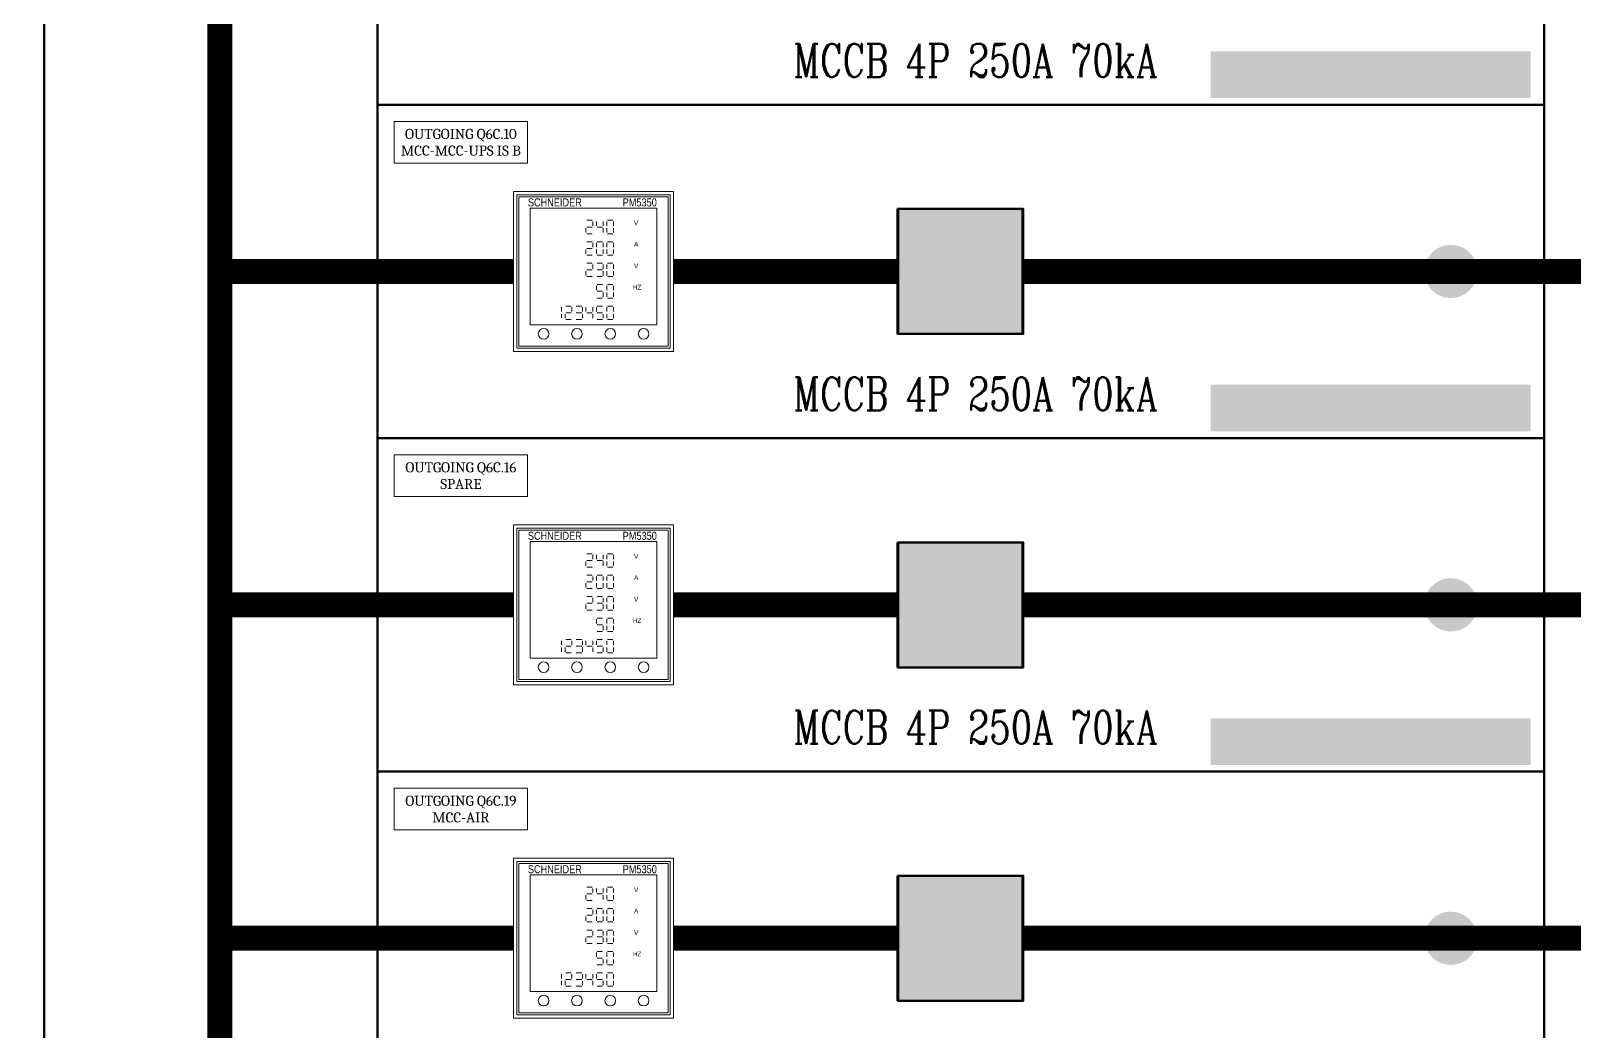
# Model space of a CAD drawing. Header units: millimetres. Extents: x -116965 to 323937, y 291661 to 566926.
# Drawn here: x -42841 to -41915, y 317683 to 318283 of the extents above; entities that cross this region are included whole.
import ezdxf
from ezdxf.enums import TextEntityAlignment as Align

# ---------------------------------------------------------------- set-up
doc = ezdxf.new("R2010")
doc.units = ezdxf.units.MM
doc.layers.get('0').update_dxf_attribs({"lineweight": 18})
doc.layers.add('BASE', color=7, linetype='Continuous', lineweight=15)
doc.layers.add('hw_Text', color=7, linetype='Continuous', lineweight=13)
doc.layers.add('C00-00-00', color=7, linetype='Continuous')
doc.layers.add('C32-AD-3C', color=7, linetype='Continuous', true_color=0x32ad3c)
doc.layers.add('C49-50-57', color=7, linetype='Continuous', true_color=0x495057)
doc.styles.add('hw_Block', font='complex.shx', dxfattribs={"width": 0.75})
doc.styles.add('hw_Block.', font='Cambria.ttf')
doc.styles.add('VnArial', font='')
doc.styles.get('VnArial').set_extended_font_data('.VnArial NarrowH')

# ---------------------------------------------------------------- blocks, each defined once
blk = doc.blocks.new('1232')
at = {"color": 7, "linetype": 'Continuous', "lineweight": 13}
for p, q in [((43.84, 78.67), (47.07, 78.67)), ((43.84, 74.65), (47.07, 74.65)), ((47.48, 77.94), (47.48, 75.37)), ((49.66, 77.94), (49.66, 75.37)), ((50.08, 74.65), (53.3, 74.65)), ((53.72, 77.94), (53.72, 75.37)), ((55.9, 77.94), (55.9, 75.37)), ((56.31, 78.67), (59.54, 78.67)), ((59.95, 77.94), (59.95, 75.37)), ((43.43, 71.35), (43.43, 73.92)), ((43.84, 70.62), (47.07, 70.62)), ((43.84, 65.82), (47.07, 65.82)), ((47.48, 65.09), (47.48, 62.52)), ((49.66, 65.09), (49.66, 62.52)), ((50.08, 65.82), (53.3, 65.82)), ((53.72, 71.35), (53.72, 73.92)), ((53.72, 65.09), (53.72, 62.52)), ((55.9, 71.35), (55.9, 73.92)), ((55.9, 65.09), (55.9, 62.52)), ((56.31, 70.62), (59.54, 70.62)), ((56.31, 65.82), (59.54, 65.82)), ((59.95, 71.35), (59.95, 73.92)), ((59.95, 65.09), (59.95, 62.52)), ((43.43, 58.49), (43.43, 61.06)), ((43.84, 61.79), (47.07, 61.79)), ((43.84, 57.77), (47.07, 57.77)), ((49.66, 58.49), (49.66, 61.06)), ((50.08, 57.77), (53.3, 57.77)), ((53.72, 58.49), (53.72, 61.06)), ((55.9, 58.49), (55.9, 61.06)), ((56.31, 57.77), (59.54, 57.77)), ((59.95, 58.49), (59.95, 61.06)), ((43.43, 45.64), (43.43, 48.21)), ((43.84, 52.96), (47.07, 52.96)), ((43.84, 48.94), (47.07, 48.94)), ((47.48, 52.23), (47.48, 49.66)), ((50.08, 52.96), (53.3, 52.96)), ((50.08, 48.94), (53.3, 48.94)), ((53.72, 52.23), (53.72, 49.66)), ((53.72, 45.64), (53.72, 48.21)), ((55.9, 52.23), (55.9, 49.66)), ((55.9, 45.64), (55.9, 48.21)), ((56.31, 52.96), (59.54, 52.96)), ((59.95, 52.23), (59.95, 49.66)), ((59.95, 45.64), (59.95, 48.21)), ((43.84, 44.91), (47.07, 44.91)), ((49.66, 39.38), (49.66, 36.81)), ((50.08, 44.91), (53.3, 44.91)), ((50.08, 40.1), (53.3, 40.1)), ((55.9, 39.38), (55.9, 36.81)), ((56.31, 44.91), (59.54, 44.91)), ((56.31, 40.1), (59.54, 40.1)), ((59.95, 39.38), (59.95, 36.81)), ((50.08, 36.08), (53.3, 36.08)), ((50.08, 32.06), (53.3, 32.06)), ((53.72, 32.78), (53.72, 35.35)), ((55.9, 32.78), (55.9, 35.35)), ((56.31, 32.06), (59.54, 32.06)), ((59.95, 32.78), (59.95, 35.35)), ((28.79, 26.5), (28.79, 23.93)), ((28.79, 19.91), (28.79, 22.47)), ((30.97, 19.91), (30.97, 22.47)), ((31.38, 27.23), (34.61, 27.23)), ((31.38, 23.2), (34.61, 23.2)), ((31.38, 19.18), (34.61, 19.18)), ((35.02, 26.5), (35.02, 23.93)), ((37.61, 27.23), (40.84, 27.23)), ((37.61, 23.2), (40.84, 23.2)), ((37.61, 19.18), (40.84, 19.18)), ((41.25, 26.5), (41.25, 23.93)), ((41.25, 19.91), (41.25, 22.47)), ((43.43, 26.5), (43.43, 23.93)), ((43.84, 23.2), (47.07, 23.2)), ((47.48, 26.5), (47.48, 23.93)), ((47.48, 19.91), (47.48, 22.47)), ((49.66, 26.5), (49.66, 23.93)), ((50.08, 27.23), (53.3, 27.23)), ((50.08, 23.2), (53.3, 23.2)), ((50.08, 19.18), (53.3, 19.18)), ((53.72, 19.91), (53.72, 22.47)), ((55.9, 26.5), (55.9, 23.93)), ((55.9, 19.91), (55.9, 22.47)), ((56.31, 27.23), (59.54, 27.23)), ((56.31, 19.18), (59.54, 19.18)), ((59.95, 26.5), (59.95, 23.93)), ((59.95, 19.91), (59.95, 22.47))]:
    blk.add_line(p, q, dxfattribs=at)
at = {"layer": 'BASE', "lineweight": 13}
for points in [[(96, 0), (0, 0), (0, 96), (96, 96)], [(3.2, 3.2), (92.8, 3.2), (92.8, 92.8), (3.2, 92.8)], [(10, 16.06), (86, 16.06), (86, 86), (10, 86)]]:
    blk.add_lwpolyline(points, close=True, dxfattribs=at)
at = {"layer": 'BASE', "color": 3, "lineweight": 13}
blk.add_lwpolyline([(2, 2), (94, 2), (94, 94), (2, 94)], close=True, dxfattribs=at)
at = {"layer": 'BASE', "lineweight": 13}
for centre in [(18, 10.61), (38, 10.61), (58, 10.61), (78, 10.61)]:
    blk.add_circle(centre, 3.2, dxfattribs=at)
at = {"layer": 'hw_Text', "lineweight": 13, "style": 'VnArial'}
for s, height, p in [('Schneider', 4.8, (24.76, 89.41)), ('V', 2.88, (73.53, 77.14)), ('A', 2.88, (73.53, 64.28)), ('V', 2.88, (73.53, 51.43)), ('Hz', 2.88, (74.05, 38.57))]:
    blk.add_text(s, height=height, rotation=360, dxfattribs=at).set_placement(p, align=Align.MIDDLE_CENTER)
at = {"layer": 'hw_Text', "color": 1, "lineweight": 13, "style": 'VnArial'}
blk.add_text('PM5350', height=4.8, rotation=360, dxfattribs=at).set_placement((75.69, 89.41), align=Align.MIDDLE_CENTER)
blk = doc.blocks.new('Load Outgoingx')
at = {"color": 0, "lineweight": 5, "ltscale": 0.7}
blk.add_lwpolyline([(10, -10), (10, -35), (90, -35), (90, -10)], close=True, dxfattribs=at)
at = {"color": 0, "lineweight": 5, "style": 'hw_Block.'}
for tag, p in [('LINE1', (50, -17.5)), ('LINE2', (50, -27.5))]:
    blk.add_attdef(tag, text='', height=6, dxfattribs=at).set_placement(p, align=Align.MIDDLE_CENTER)

msp = doc.modelspace()

# ---------------------------------------------------------------- hatches: boundary and pattern name
at = {"layer": 'C00-00-00'}
h = msp.add_hatch(color=256, dxfattribs=at)
h.dxf.hatch_style = 2
h.paths.add_polyline_path([(-42132.721032, 318270.508327), (-41940.747832, 318270.508327), (-41940.747832, 318242.512233), (-42132.721032, 318242.512233)])
h = msp.add_hatch(color=256, dxfattribs=at)
edge = h.paths.add_edge_path()
edge.add_arc((-42283.182998, 318138.526752), 27.496163, 0, 360)
h = msp.add_hatch(color=256, dxfattribs=at)
edge = h.paths.add_edge_path()
edge.add_arc((-42283.182998, 318138.52675), 27.496163, 0, 360)
h = msp.add_hatch(color=256, dxfattribs=at)
edge = h.paths.add_edge_path()
edge.add_arc((-42283.182998, 318138.52675), 27.496163, 0, 360)
h = msp.add_hatch(color=256, dxfattribs=at)
edge = h.paths.add_edge_path()
edge.add_arc((-41988.741132, 318138.526752), 15.997765, 0, 360)
h = msp.add_hatch(color=256, dxfattribs=at)
h.dxf.hatch_style = 2
h.paths.add_polyline_path([(-42315.678461, 318146.025703), (-42250.687536, 318146.025703), (-42250.687536, 318131.027797), (-42315.678461, 318131.027797)])
h = msp.add_hatch(color=256, dxfattribs=at)
h.dxf.hatch_style = 2
h.paths.add_polyline_path([(-42132.721032, 318070.536242), (-41940.747832, 318070.536242), (-41940.747832, 318042.540152), (-42132.721032, 318042.540152)])
h = msp.add_hatch(color=256, dxfattribs=at)
edge = h.paths.add_edge_path()
edge.add_arc((-42283.182998, 317938.554667), 27.496163, 0, 360)
h = msp.add_hatch(color=256, dxfattribs=at)
edge = h.paths.add_edge_path()
edge.add_arc((-42283.182998, 317938.554667), 27.496163, 0, 360)
h = msp.add_hatch(color=256, dxfattribs=at)
edge = h.paths.add_edge_path()
edge.add_arc((-42283.182998, 317938.554667), 27.496163, 0, 360)
h = msp.add_hatch(color=256, dxfattribs=at)
edge = h.paths.add_edge_path()
edge.add_arc((-41988.741132, 317938.554667), 15.997765, 0, 360)
h = msp.add_hatch(color=256, dxfattribs=at)
h.dxf.hatch_style = 2
h.paths.add_polyline_path([(-42315.678461, 317946.05362), (-42250.687536, 317946.05362), (-42250.687536, 317931.055714), (-42315.678461, 317931.055714)])
h = msp.add_hatch(color=256, dxfattribs=at)
h.dxf.hatch_style = 2
h.paths.add_polyline_path([(-42132.721032, 317870.564158), (-41940.747832, 317870.564158), (-41940.747832, 317842.568067), (-42132.721032, 317842.568067)])
h = msp.add_hatch(color=256, dxfattribs=at)
edge = h.paths.add_edge_path()
edge.add_arc((-42283.182998, 317738.582585), 27.496163, 0, 360)
h = msp.add_hatch(color=256, dxfattribs=at)
edge = h.paths.add_edge_path()
edge.add_arc((-42283.182998, 317738.582585), 27.496163, 0, 360)
h = msp.add_hatch(color=256, dxfattribs=at)
edge = h.paths.add_edge_path()
edge.add_arc((-42283.182998, 317738.582583), 27.496163, 0, 360)
h = msp.add_hatch(color=256, dxfattribs=at)
edge = h.paths.add_edge_path()
edge.add_arc((-41988.741132, 317738.582583), 15.997765, 0, 360)
h = msp.add_hatch(color=256, dxfattribs=at)
h.dxf.hatch_style = 2
h.paths.add_polyline_path([(-42315.678461, 317746.081538), (-42250.687536, 317746.081538), (-42250.687536, 317731.083631), (-42315.678461, 317731.083631)])
at = {"layer": 'C32-AD-3C'}
h = msp.add_hatch(color=256, dxfattribs=at)
h.dxf.hatch_style = 2
h.paths.add_polyline_path([(-42305.679858, 318126.028495), (-42290.681952, 318126.028495), (-42290.681952, 318101.031986), (-42305.679858, 318101.031986)])
h = msp.add_hatch(color=256, dxfattribs=at)
h.dxf.hatch_style = 2
h.paths.add_polyline_path([(-42305.679858, 318126.028494), (-42290.681952, 318126.028494), (-42290.681952, 318101.031984), (-42305.679858, 318101.031984)])
h = msp.add_hatch(color=256, dxfattribs=at)
h.dxf.hatch_style = 2
h.paths.add_polyline_path([(-42305.679858, 318126.028494), (-42290.681952, 318126.028494), (-42290.681952, 318101.031984), (-42305.679858, 318101.031984)])
h = msp.add_hatch(color=256, dxfattribs=at)
h.dxf.hatch_style = 2
h.paths.add_polyline_path([(-42305.679858, 317926.056411), (-42290.681952, 317926.056411), (-42290.681952, 317901.059902), (-42305.679858, 317901.059902)])
h = msp.add_hatch(color=256, dxfattribs=at)
h.dxf.hatch_style = 2
h.paths.add_polyline_path([(-42305.679858, 317926.056411), (-42290.681952, 317926.056411), (-42290.681952, 317901.059902), (-42305.679858, 317901.059902)])
h = msp.add_hatch(color=256, dxfattribs=at)
h.dxf.hatch_style = 2
h.paths.add_polyline_path([(-42305.679858, 317926.056411), (-42290.681952, 317926.056411), (-42290.681952, 317901.059902), (-42305.679858, 317901.059902)])
h = msp.add_hatch(color=256, dxfattribs=at)
h.dxf.hatch_style = 2
h.paths.add_polyline_path([(-42305.679858, 317726.08433), (-42290.681952, 317726.08433), (-42290.681952, 317701.087817), (-42305.679858, 317701.087817)])
h = msp.add_hatch(color=256, dxfattribs=at)
h.dxf.hatch_style = 2
h.paths.add_polyline_path([(-42305.679858, 317726.084328), (-42290.681952, 317726.084328), (-42290.681952, 317701.087819), (-42305.679858, 317701.087819)])
h = msp.add_hatch(color=256, dxfattribs=at)
h.dxf.hatch_style = 2
h.paths.add_polyline_path([(-42305.679858, 317726.084328), (-42290.681952, 317726.084328), (-42290.681952, 317701.087819), (-42305.679858, 317701.087819)])
at = {"layer": 'C49-50-57'}
h = msp.add_hatch(color=256, dxfattribs=at)
h.dxf.hatch_style = 2
h.paths.add_polyline_path([(-42320.677764, 318176.021518), (-42245.688233, 318176.021518), (-42245.688233, 318101.031986), (-42320.677764, 318101.031986)])
h = msp.add_hatch(color=256, dxfattribs=at)
h.dxf.hatch_style = 2
h.paths.add_polyline_path([(-42320.677764, 318176.021516), (-42245.688233, 318176.021516), (-42245.688233, 318101.031984), (-42320.677764, 318101.031984)])
h = msp.add_hatch(color=256, dxfattribs=at)
h.dxf.hatch_style = 2
h.paths.add_polyline_path([(-42320.677764, 318176.021516), (-42245.688233, 318176.021516), (-42245.688233, 318101.031984), (-42320.677764, 318101.031984)])
h = msp.add_hatch(color=256, dxfattribs=at)
h.dxf.hatch_style = 2
h.paths.add_polyline_path([(-42320.677764, 317976.049433), (-42245.688233, 317976.049433), (-42245.688233, 317901.059902), (-42320.677764, 317901.059902)])
h = msp.add_hatch(color=256, dxfattribs=at)
h.dxf.hatch_style = 2
h.paths.add_polyline_path([(-42320.677764, 317976.049433), (-42245.688233, 317976.049433), (-42245.688233, 317901.059902), (-42320.677764, 317901.059902)])
h = msp.add_hatch(color=256, dxfattribs=at)
h.dxf.hatch_style = 2
h.paths.add_polyline_path([(-42320.677764, 317976.049433), (-42245.688233, 317976.049433), (-42245.688233, 317901.059902), (-42320.677764, 317901.059902)])
h = msp.add_hatch(color=256, dxfattribs=at)
h.dxf.hatch_style = 2
h.paths.add_polyline_path([(-42320.677764, 317776.07735), (-42245.688233, 317776.07735), (-42245.688233, 317701.087819), (-42320.677764, 317701.087819)])
h = msp.add_hatch(color=256, dxfattribs=at)
h.dxf.hatch_style = 2
h.paths.add_polyline_path([(-42320.677764, 317776.07735), (-42245.688233, 317776.07735), (-42245.688233, 317701.087819), (-42320.677764, 317701.087819)])
h = msp.add_hatch(color=256, dxfattribs=at)
h.dxf.hatch_style = 2
h.paths.add_polyline_path([(-42320.677764, 317776.077348), (-42245.688233, 317776.077348), (-42245.688233, 317701.087817), (-42320.677764, 317701.087817)])

# ---------------------------------------------------------------- linework, layer by layer
at = {"color": 1, "lineweight": -3, "ltscale": 5, "const_width": 15}
for points in [[(-42727.290569, 316738.722167), (-42727.290569, 318638.456958)], [(-42551.012688, 318138.52675), (-42727.290569, 318138.52675)], [(-42320.677764, 318138.52675), (-42455.012688, 318138.52675)], [(-42245.688233, 318138.52675), (-41879.785245, 318138.52675)], [(-42551.012688, 317938.554667), (-42727.290569, 317938.554667)], [(-42320.677764, 317938.554667), (-42455.012688, 317938.554667)], [(-42245.688233, 317938.554665), (-41879.785245, 317938.554665)], [(-42551.012688, 317738.582585), (-42727.290569, 317738.582585)], [(-42320.677764, 317738.582585), (-42455.012688, 317738.582585)], [(-42245.688233, 317738.582585), (-41879.785245, 317738.582585)]]:
    msp.add_lwpolyline(points, dxfattribs=at)
at = {"layer": 'C00-00-00', "lineweight": 211}
msp.add_lwpolyline([(-42632.651242, 318738.443002), (-41932.748952, 318738.443002), (-41932.748952, 316538.750083), (-42632.651242, 316538.750083)], close=True, dxfattribs=at)
at = {"layer": 'C00-00-00', "lineweight": 100}
for points in [[(-43232.567492, 318638.456958), (-42832.623327, 318638.456958), (-42832.623327, 316638.736127), (-43232.567492, 316638.736127)], [(-42832.623327, 318638.456958), (-42632.651242, 318638.456958), (-42632.651242, 316638.736127), (-42832.623327, 316638.736127)], [(-41932.748952, 318638.456958), (-41532.804782, 318638.456958), (-41532.804782, 316638.736127), (-41932.748952, 316638.736127)], [(-42632.651242, 318438.484877), (-41932.748952, 318438.484877), (-41932.748952, 318238.512792), (-42632.651242, 318238.512792)], [(-42632.651242, 318238.512792), (-41932.748952, 318238.512792), (-41932.748952, 318038.540708), (-42632.651242, 318038.540708)], [(-42632.651242, 318038.540708), (-41932.748952, 318038.540708), (-41932.748952, 317838.568627), (-42632.651242, 317838.568627)], [(-42632.651242, 317838.568627), (-41932.748952, 317838.568627), (-41932.748952, 317638.596542), (-42632.651242, 317638.596542)]]:
    msp.add_lwpolyline(points, close=True, dxfattribs=at)
at = {"layer": 'C00-00-00', "lineweight": 50}
for points in [[(-42320.677764, 318176.021518), (-42245.688233, 318176.021518), (-42245.688233, 318101.031986), (-42320.677764, 318101.031986)], [(-42320.677764, 318176.021516), (-42245.688233, 318176.021516), (-42245.688233, 318101.031984), (-42320.677764, 318101.031984)], [(-42320.194862, 318176.021516), (-42245.205331, 318176.021516), (-42245.205331, 318101.031984), (-42320.194862, 318101.031984)], [(-42320.677764, 317976.049433), (-42245.688233, 317976.049433), (-42245.688233, 317901.059902), (-42320.677764, 317901.059902)], [(-42320.677764, 317976.049433), (-42245.688233, 317976.049433), (-42245.688233, 317901.059902), (-42320.677764, 317901.059902)], [(-42320.194862, 317976.049433), (-42245.205331, 317976.049433), (-42245.205331, 317901.059902), (-42320.194862, 317901.059902)], [(-42320.677764, 317776.07735), (-42245.688233, 317776.07735), (-42245.688233, 317701.087819), (-42320.677764, 317701.087819)], [(-42320.677764, 317776.077348), (-42245.688233, 317776.077348), (-42245.688233, 317701.087817), (-42320.677764, 317701.087817)], [(-42320.194862, 317776.07735), (-42245.205331, 317776.07735), (-42245.205331, 317701.087819), (-42320.194862, 317701.087819)]]:
    msp.add_lwpolyline(points, close=True, dxfattribs=at)

# ---------------------------------------------------------------- block references
at = {"lineweight": -3}
for p, values in [((-42632.651242, 318238.512792), {'LINE2': 'MCC-MCC-UPS IS B', 'LINE1': 'OUTGOING Q6C.10'}), ((-42632.651242, 318038.540711), {'LINE2': 'SPARE', 'LINE1': 'OUTGOING Q6C.16'}), ((-42632.651242, 317838.568627), {'LINE2': 'MCC-AIR', 'LINE1': 'OUTGOING Q6C.19'})]:
    msp.add_blockref('Load Outgoingx', p, dxfattribs=at).add_auto_attribs(values)
for p in [(-42551.012688, 318090.52675), (-42551.012688, 317890.554667), (-42551.012688, 317690.582585)]:
    msp.add_blockref('1232', p)

# ---------------------------------------------------------------- texts
at = {"color": 2, "char_height": 20, "attachment_point": 5, "style": 'hw_Block'}
for insert in [(-42273.979607, 318265.121978), (-42273.979607, 318065.149893), (-42273.979607, 317865.177812)]:
    msp.add_mtext_dynamic_manual_height_columns('MCCB 4P 250A 70kA', width=280.32785492, gutter_width=12.5, heights=[0], dxfattribs=dict(at, insert=insert))

doc.saveas('drawing.dxf')
